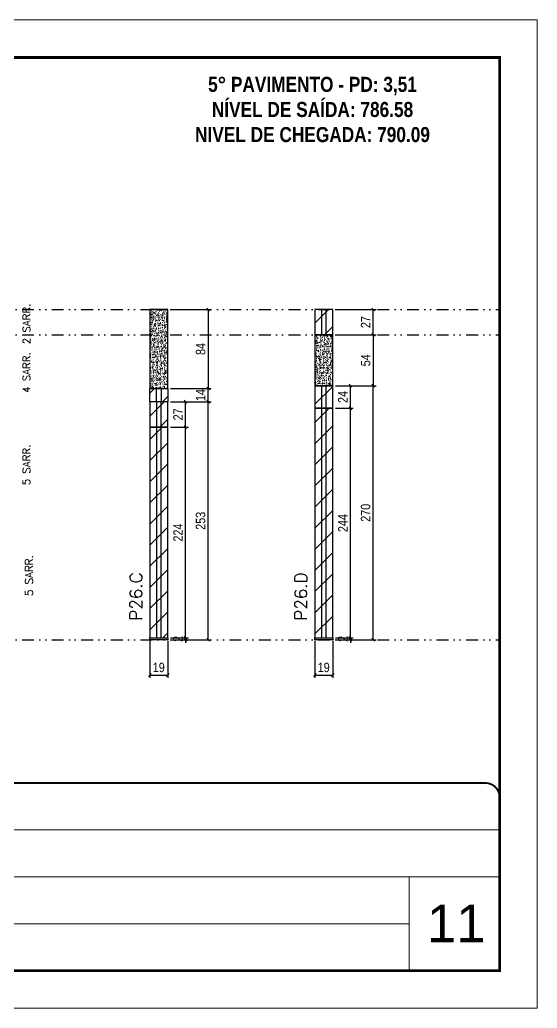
# Model space of a CAD drawing. Extents: x 28748 to 35002, y 14885 to 43501.
# Drawn here: x 32867 to 33417, y 40154 to 41204 of the extents above; entities that cross this region are included whole.
import ezdxf

# ---------------------------------------------------------------- set-up
doc = ezdxf.new("R2010")
doc.units = 0
for name, pattern in [('CONTINUO', [0]), ('DASHED', [0.75, 0.5, -0.25]), ('DIVIDE2', [0.625, 0.25, -0.125, 0, -0.125, 0, -0.125])]:
    doc.linetypes.add(name, pattern=pattern)
for name, color, linetype, lineweight in [('CARIMBO', 255, 'Continuous', 9), ('Folhas', 255, 'Continuous', 9), ('Hachura', 251, 'Continuous', 9), ('SARRAFO DE PRESSAO', 251, 'DASHED', 9), ('Texto Seção', 7, 'Continuous', 15)]:
    doc.layers.add(name, color=color, linetype=linetype, lineweight=lineweight)
for name, color, linetype in [('COTA', 241, 'Continuous'), ('NOMENCLATURA', 7, 'Continuous'), ('Nível', 160, 'Continuous'), ('Painéis', 200, 'Continuous'), ('SARR_2.2x7', 40, 'Continuous')]:
    doc.layers.add(name, color=color, linetype=linetype)
doc.styles.add('ARIAL', font='arial.ttf')
doc.styles.add('COTA TECNICA', font='techl___.ttf', dxfattribs={"height": 10})
doc.styles.add('COTA TECNICA-50', font='techl___.ttf', dxfattribs={"height": 10})
doc.styles.add('REGUA-120', font='ROMANS.shx', dxfattribs={"height": 15})
doc.styles.add('ROMANC', font='techb___.ttf', dxfattribs={"height": 2.5})
doc.styles.add('ROMANS', font='romans.shx')
doc.dimstyles.new('COTA PAINEL-50', dxfattribs={"dimtxt": 10, "dimasz": 3, "dimexe": 3, "dimexo": 3, "dimgap": 3, "dimtad": 1, "dimdec": 1, "dimzin": 12, "dimdsep": 46, "dimtxsty": 'COTA TECNICA-50', "dimblk1": 'OBLIQUE', "dimblk2": 'OBLIQUE', "dimsah": 1, "dimcen": 0.9, "dimclrd": 4, "dimclre": 4, "dimclrt": 240, "dimadec": 1, "dimazin": 3, "dimtfac": 1, "dimtdec": 1, "dimtmove": 0, "dimatfit": 3, "dimfxl": 1, "dimtolj": 1, "dimtzin": 12, "dimarcsym": 0})
doc.dimstyles.new('PAINEL', dxfattribs={"dimtxt": 10, "dimasz": 3, "dimexe": 3, "dimexo": 3, "dimgap": 3, "dimtad": 1, "dimdec": 1, "dimzin": 12, "dimdsep": 46, "dimtxsty": 'COTA TECNICA', "dimblk1": 'OBLIQUE', "dimblk2": 'OBLIQUE', "dimsah": 1, "dimcen": 0.9, "dimclrd": 4, "dimclre": 4, "dimclrt": 240, "dimadec": 1, "dimazin": 3, "dimtfac": 1, "dimtdec": 1, "dimtmove": 0, "dimatfit": 3, "dimfxl": 1, "dimtolj": 1, "dimtzin": 12, "dimarcsym": 0})
pattern_1 = [(45, (-100272.658, 8260.539), (-11.2253202, 11.2253202), [])]

# ---------------------------------------------------------------- blocks, each defined once
blk = doc.blocks.new('9999999999')
at = {"color": 30, "linetype": 'CONTINUO'}
for p, q in [((98564.6, 34379.6), (99584, 34379.6)), ((98564.6, 34329.8), (99488, 34329.8)), ((99584, 34329.8), (99488, 34329.8)), ((99488, 34329.8), (99488, 34230.2)), ((98564.6, 34280), (99488, 34280))]:
    blk.add_line(p, q, dxfattribs=at)
at = {"color": 30, "linetype": 'CONTINUO', "const_width": 2}
blk.add_lwpolyline([(99584, 34230.2), (99584, 34414.4, 0.414214), (99569, 34429.4), (98229, 34429.4, 0.414214), (98214, 34414.4), (98214, 34245.2, 0.414214), (98229, 34230.2), (99584, 34230.2)], format="xyb", dxfattribs=at)
at = {"layer": 'Folhas'}
blk.add_lwpolyline([(98139, 34190.2), (99624, 34190.2), (99624, 35240.2), (98139, 35240.2)], close=True, dxfattribs=at)
at = {"layer": 'Folhas', "color": 30, "const_width": 3}
blk.add_lwpolyline([(98214, 34230.2), (99584, 34230.2), (99584, 35200.2), (98214, 35200.2)], close=True, dxfattribs=at)
blk = doc.blocks.new('_Oblique')
at = {"color": 0, "linetype": 'ByBlock', "lineweight": -2}
blk.add_line((-0.5, -0.5), (0.5, 0.5), dxfattribs=at)
blk = doc.blocks.new('*D247')
at = {"layer": 'COTA', "color": 4, "lineweight": -2, "transparency": 16777216}
for p, q in [((33005.4, 40543.9), (33005.4, 40504.5)), ((33024.4, 40543.9), (33024.4, 40504.5)), ((33005.4, 40507.5), (33024.4, 40507.5))]:
    blk.add_line(p, q, dxfattribs=at)
at = {"layer": 'Defpoints', "color": 0, "transparency": 16777216}
for p in [(33005.4, 40546.9), (33024.4, 40546.9), (33024.4, 40507.5)]:
    blk.add_point(p, dxfattribs=at)
at = {"layer": 'COTA', "color": 4, "lineweight": -2, "transparency": 16777216, "xscale": 3, "yscale": 3, "zscale": 3, "rotation": 180}
blk.add_blockref('_Oblique', (33005.4, 40507.5), dxfattribs=at)
at = {"layer": 'COTA', "color": 4, "lineweight": -2, "transparency": 16777216, "xscale": 3, "yscale": 3, "zscale": 3}
blk.add_blockref('_Oblique', (33024.4, 40507.5), dxfattribs=at)
at = {"layer": 'COTA', "color": 240, "transparency": 16777216, "insert": (33014.9, 40515.6), "char_height": 10, "attachment_point": 5, "style": 'COTA TECNICA'}
blk.add_mtext('\\A1;19', dxfattribs=at)
blk = doc.blocks.new('*D248')
at = {"layer": 'COTA', "color": 4, "lineweight": -2, "transparency": 16777216}
for p, q in [((33027.4, 40797.9), (33070.5, 40797.9)), ((33067.5, 40544.9), (33067.5, 40797.9)), ((33027.4, 40544.9), (33070.5, 40544.9))]:
    blk.add_line(p, q, dxfattribs=at)
at = {"layer": 'Defpoints', "color": 0, "transparency": 16777216}
for p in [(33024.4, 40797.9), (33067.5, 40797.9), (33024.4, 40544.9)]:
    blk.add_point(p, dxfattribs=at)
at = {"layer": 'COTA', "color": 4, "lineweight": -2, "transparency": 16777216, "xscale": 3, "yscale": 3, "zscale": 3}
for p, rotation in [((33067.5, 40797.9), 90), ((33067.5, 40544.9), 270)]:
    blk.add_blockref('_Oblique', p, dxfattribs=dict(at, rotation=rotation))
at = {"layer": 'COTA', "color": 240, "transparency": 16777216, "insert": (33059.3, 40671.4), "char_height": 10, "attachment_point": 5, "rotation": 90, "style": 'COTA TECNICA'}
blk.add_mtext('\\A1;253', dxfattribs=at)
blk = doc.blocks.new('*D249')
at = {"layer": 'COTA', "color": 4, "lineweight": -2, "transparency": 16777216}
for p, q in [((33027.4, 40546.9), (33046.3, 40546.9)), ((33027.4, 40544.9), (33046.3, 40544.9)), ((33043.3, 40546.9), (33043.3, 40549.9)), ((33043.3, 40544.9), (33043.3, 40546.9)), ((33043.3, 40544.9), (33043.3, 40541.9))]:
    blk.add_line(p, q, dxfattribs=at)
at = {"layer": 'Defpoints', "color": 0, "transparency": 16777216}
for p in [(33024.4, 40546.9), (33024.4, 40544.9), (33043.3, 40546.9)]:
    blk.add_point(p, dxfattribs=at)
at = {"layer": 'COTA', "color": 4, "lineweight": -2, "transparency": 16777216, "xscale": 3, "yscale": 3, "zscale": 3}
for p, rotation in [((33043.3, 40546.9), 270), ((33043.3, 40544.9), 90)]:
    blk.add_blockref('_Oblique', p, dxfattribs=dict(at, rotation=rotation))
at = {"layer": 'COTA', "color": 240, "transparency": 16777216, "insert": (33035.3, 40545.9), "char_height": 10, "attachment_point": 5, "rotation": 90, "style": 'COTA TECNICA-50'}
blk.add_mtext('\\A1;2', dxfattribs=at)
blk = doc.blocks.new('*D1510')
at = {"layer": 'COTA', "color": 4, "linetype": 'ByBlock', "lineweight": -2, "transparency": 16777216}
for p, q in [((33027.4, 40895.9), (33070.5, 40895.9)), ((33067.5, 40895.9), (33067.5, 40811.9)), ((33027.4, 40811.9), (33070.5, 40811.9))]:
    blk.add_line(p, q, dxfattribs=at)
at = {"layer": 'Defpoints', "color": 0, "linetype": 'ByBlock', "transparency": 16777216}
for p in [(33024.4, 40895.9), (33024.4, 40811.9), (33067.5, 40811.9)]:
    blk.add_point(p, dxfattribs=at)
at = {"layer": 'COTA', "color": 4, "linetype": 'ByBlock', "lineweight": -2, "transparency": 16777216, "xscale": 3, "yscale": 3, "zscale": 3}
for p, rotation in [((33067.5, 40895.9), 90), ((33067.5, 40811.9), 270)]:
    blk.add_blockref('_Oblique', p, dxfattribs=dict(at, rotation=rotation))
at = {"layer": 'COTA', "color": 240, "linetype": 'ByBlock', "transparency": 16777216, "insert": (33059.4, 40853.9), "char_height": 10, "attachment_point": 5, "rotation": 90, "style": 'COTA TECNICA'}
blk.add_mtext('\\A1;84', dxfattribs=at)
blk = doc.blocks.new('*D1511')
at = {"layer": 'COTA', "color": 4, "linetype": 'ByBlock', "lineweight": -2, "transparency": 16777216}
for p, q in [((33027.4, 40770.9), (33046.3, 40770.9)), ((33043.3, 40546.9), (33043.3, 40770.9)), ((33027.4, 40546.9), (33046.3, 40546.9))]:
    blk.add_line(p, q, dxfattribs=at)
at = {"layer": 'Defpoints', "color": 0, "linetype": 'ByBlock', "transparency": 16777216}
for p in [(33024.4, 40770.9), (33043.3, 40770.9), (33024.4, 40546.9)]:
    blk.add_point(p, dxfattribs=at)
at = {"layer": 'COTA', "color": 4, "linetype": 'ByBlock', "lineweight": -2, "transparency": 16777216, "xscale": 3, "yscale": 3, "zscale": 3}
for p, rotation in [((33043.3, 40770.9), 90), ((33043.3, 40546.9), 270)]:
    blk.add_blockref('_Oblique', p, dxfattribs=dict(at, rotation=rotation))
at = {"layer": 'COTA', "color": 240, "linetype": 'ByBlock', "transparency": 16777216, "insert": (33035.3, 40658.9), "char_height": 10, "attachment_point": 5, "rotation": 90, "style": 'COTA TECNICA'}
blk.add_mtext('\\A1;224', dxfattribs=at)
blk = doc.blocks.new('*D250')
at = {"layer": 'COTA', "color": 4, "linetype": 'ByBlock', "lineweight": -2, "transparency": 16777216}
for p, q in [((33027.4, 40797.9), (33046.3, 40797.9)), ((33043.3, 40770.9), (33043.3, 40797.9)), ((33027.4, 40770.9), (33046.3, 40770.9))]:
    blk.add_line(p, q, dxfattribs=at)
at = {"layer": 'Defpoints', "color": 0, "linetype": 'ByBlock', "transparency": 16777216}
for p in [(33024.4, 40797.9), (33043.3, 40797.9), (33024.4, 40770.9)]:
    blk.add_point(p, dxfattribs=at)
at = {"layer": 'COTA', "color": 4, "linetype": 'ByBlock', "lineweight": -2, "transparency": 16777216, "xscale": 3, "yscale": 3, "zscale": 3}
for p, rotation in [((33043.3, 40797.9), 90), ((33043.3, 40770.9), 270)]:
    blk.add_blockref('_Oblique', p, dxfattribs=dict(at, rotation=rotation))
at = {"layer": 'COTA', "color": 240, "linetype": 'ByBlock', "transparency": 16777216, "insert": (33035.3, 40784.4), "char_height": 10, "attachment_point": 5, "rotation": 90, "style": 'COTA TECNICA'}
blk.add_mtext('\\A1;27', dxfattribs=at)
blk = doc.blocks.new('*D251')
at = {"layer": 'COTA', "color": 4, "lineweight": -2, "transparency": 16777216}
for p, q in [((33180.6, 40543.9), (33180.6, 40504.5)), ((33199.6, 40543.9), (33199.6, 40504.5)), ((33180.6, 40507.5), (33199.6, 40507.5))]:
    blk.add_line(p, q, dxfattribs=at)
at = {"layer": 'Defpoints', "color": 0, "transparency": 16777216}
for p in [(33180.6, 40546.9), (33199.6, 40546.9), (33199.6, 40507.5)]:
    blk.add_point(p, dxfattribs=at)
at = {"layer": 'COTA', "color": 4, "lineweight": -2, "transparency": 16777216, "xscale": 3, "yscale": 3, "zscale": 3, "rotation": 180}
blk.add_blockref('_Oblique', (33180.6, 40507.5), dxfattribs=at)
at = {"layer": 'COTA', "color": 4, "lineweight": -2, "transparency": 16777216, "xscale": 3, "yscale": 3, "zscale": 3}
blk.add_blockref('_Oblique', (33199.6, 40507.5), dxfattribs=at)
at = {"layer": 'COTA', "color": 240, "transparency": 16777216, "insert": (33190.1, 40515.6), "char_height": 10, "attachment_point": 5, "style": 'COTA TECNICA'}
blk.add_mtext('\\A1;19', dxfattribs=at)
blk = doc.blocks.new('*D252')
at = {"layer": 'COTA', "color": 4, "lineweight": -2, "transparency": 16777216}
for p, q in [((33202.6, 40814.9), (33245.7, 40814.9)), ((33242.7, 40544.9), (33242.7, 40814.9)), ((33202.6, 40544.9), (33245.7, 40544.9))]:
    blk.add_line(p, q, dxfattribs=at)
at = {"layer": 'Defpoints', "color": 0, "transparency": 16777216}
for p in [(33199.6, 40814.9), (33242.7, 40814.9), (33199.6, 40544.9)]:
    blk.add_point(p, dxfattribs=at)
at = {"layer": 'COTA', "color": 4, "lineweight": -2, "transparency": 16777216, "xscale": 3, "yscale": 3, "zscale": 3}
for p, rotation in [((33242.7, 40814.9), 90), ((33242.7, 40544.9), 270)]:
    blk.add_blockref('_Oblique', p, dxfattribs=dict(at, rotation=rotation))
at = {"layer": 'COTA', "color": 240, "transparency": 16777216, "insert": (33234.6, 40679.9), "char_height": 10, "attachment_point": 5, "rotation": 90, "style": 'COTA TECNICA'}
blk.add_mtext('\\A1;270', dxfattribs=at)
blk = doc.blocks.new('*D253')
at = {"layer": 'COTA', "color": 4, "lineweight": -2, "transparency": 16777216}
for p, q in [((33202.6, 40546.9), (33221.5, 40546.9)), ((33202.6, 40544.9), (33221.5, 40544.9)), ((33218.5, 40546.9), (33218.5, 40549.9)), ((33218.5, 40544.9), (33218.5, 40546.9)), ((33218.5, 40544.9), (33218.5, 40541.9))]:
    blk.add_line(p, q, dxfattribs=at)
at = {"layer": 'Defpoints', "color": 0, "transparency": 16777216}
for p in [(33199.6, 40546.9), (33199.6, 40544.9), (33218.5, 40546.9)]:
    blk.add_point(p, dxfattribs=at)
at = {"layer": 'COTA', "color": 4, "lineweight": -2, "transparency": 16777216, "xscale": 3, "yscale": 3, "zscale": 3}
for p, rotation in [((33218.5, 40546.9), 270), ((33218.5, 40544.9), 90)]:
    blk.add_blockref('_Oblique', p, dxfattribs=dict(at, rotation=rotation))
at = {"layer": 'COTA', "color": 240, "transparency": 16777216, "insert": (33210.5, 40545.9), "char_height": 10, "attachment_point": 5, "rotation": 90, "style": 'COTA TECNICA-50'}
blk.add_mtext('\\A1;2', dxfattribs=at)
blk = doc.blocks.new('*D1512')
at = {"layer": 'COTA', "color": 4, "linetype": 'ByBlock', "lineweight": -2, "transparency": 16777216}
for p, q in [((33202.6, 40868.9), (33245.7, 40868.9)), ((33242.7, 40868.9), (33242.7, 40814.9)), ((33202.6, 40814.9), (33245.7, 40814.9))]:
    blk.add_line(p, q, dxfattribs=at)
at = {"layer": 'Defpoints', "color": 0, "linetype": 'ByBlock', "transparency": 16777216}
for p in [(33199.6, 40868.9), (33199.6, 40814.9), (33242.7, 40814.9)]:
    blk.add_point(p, dxfattribs=at)
at = {"layer": 'COTA', "color": 4, "linetype": 'ByBlock', "lineweight": -2, "transparency": 16777216, "xscale": 3, "yscale": 3, "zscale": 3}
for p, rotation in [((33242.7, 40868.9), 90), ((33242.7, 40814.9), 270)]:
    blk.add_blockref('_Oblique', p, dxfattribs=dict(at, rotation=rotation))
at = {"layer": 'COTA', "color": 240, "linetype": 'ByBlock', "transparency": 16777216, "insert": (33234.6, 40841.9), "char_height": 10, "attachment_point": 5, "rotation": 90, "style": 'COTA TECNICA'}
blk.add_mtext('\\A1;54', dxfattribs=at)
blk = doc.blocks.new('*D1513')
at = {"layer": 'COTA', "color": 4, "linetype": 'ByBlock', "lineweight": -2, "transparency": 16777216}
for p, q in [((33202.6, 40790.9), (33221.5, 40790.9)), ((33218.5, 40546.9), (33218.5, 40790.9)), ((33202.6, 40546.9), (33221.5, 40546.9))]:
    blk.add_line(p, q, dxfattribs=at)
at = {"layer": 'Defpoints', "color": 0, "linetype": 'ByBlock', "transparency": 16777216}
for p in [(33199.6, 40790.9), (33218.5, 40790.9), (33199.6, 40546.9)]:
    blk.add_point(p, dxfattribs=at)
at = {"layer": 'COTA', "color": 4, "linetype": 'ByBlock', "lineweight": -2, "transparency": 16777216, "xscale": 3, "yscale": 3, "zscale": 3}
for p, rotation in [((33218.5, 40790.9), 90), ((33218.5, 40546.9), 270)]:
    blk.add_blockref('_Oblique', p, dxfattribs=dict(at, rotation=rotation))
at = {"layer": 'COTA', "color": 240, "linetype": 'ByBlock', "transparency": 16777216, "insert": (33210.4, 40668.9), "char_height": 10, "attachment_point": 5, "rotation": 90, "style": 'COTA TECNICA'}
blk.add_mtext('\\A1;244', dxfattribs=at)
blk = doc.blocks.new('*D254')
at = {"layer": 'COTA', "color": 4, "linetype": 'ByBlock', "lineweight": -2, "transparency": 16777216}
for p, q in [((33202.6, 40814.9), (33221.5, 40814.9)), ((33218.5, 40790.9), (33218.5, 40814.9)), ((33202.6, 40790.9), (33221.5, 40790.9))]:
    blk.add_line(p, q, dxfattribs=at)
at = {"layer": 'Defpoints', "color": 0, "linetype": 'ByBlock', "transparency": 16777216}
for p in [(33199.6, 40814.9), (33218.5, 40814.9), (33199.6, 40790.9)]:
    blk.add_point(p, dxfattribs=at)
at = {"layer": 'COTA', "color": 4, "linetype": 'ByBlock', "lineweight": -2, "transparency": 16777216, "xscale": 3, "yscale": 3, "zscale": 3}
for p, rotation in [((33218.5, 40814.9), 90), ((33218.5, 40790.9), 270)]:
    blk.add_blockref('_Oblique', p, dxfattribs=dict(at, rotation=rotation))
at = {"layer": 'COTA', "color": 240, "linetype": 'ByBlock', "transparency": 16777216, "insert": (33210.4, 40802.9), "char_height": 10, "attachment_point": 5, "rotation": 90, "style": 'COTA TECNICA'}
blk.add_mtext('\\A1;24', dxfattribs=at)
blk = doc.blocks.new('*D2165')
at = {"layer": 'COTA', "color": 4, "lineweight": -2, "transparency": 16777216}
for p, q in [((33027.4, 40811.9), (33070.5, 40811.9)), ((33067.5, 40797.9), (33067.5, 40811.9)), ((33027.4, 40797.9), (33070.5, 40797.9))]:
    blk.add_line(p, q, dxfattribs=at)
at = {"layer": 'Defpoints', "color": 0, "transparency": 16777216}
for p in [(33024.4, 40811.9), (33067.5, 40811.9), (33024.4, 40797.9)]:
    blk.add_point(p, dxfattribs=at)
at = {"layer": 'COTA', "color": 4, "lineweight": -2, "transparency": 16777216, "xscale": 3, "yscale": 3, "zscale": 3}
for p, rotation in [((33067.5, 40811.9), 90), ((33067.5, 40797.9), 270)]:
    blk.add_blockref('_Oblique', p, dxfattribs=dict(at, rotation=rotation))
at = {"layer": 'COTA', "color": 240, "transparency": 16777216, "insert": (33059.4, 40804.9), "char_height": 10, "attachment_point": 5, "rotation": 90, "style": 'COTA TECNICA-50'}
blk.add_mtext('\\A1;14', dxfattribs=at)
blk = doc.blocks.new('*D2386')
at = {"layer": 'COTA', "color": 4, "lineweight": -2, "transparency": 16777216}
for p, q in [((33202.6, 40895.9), (33245.7, 40895.9)), ((33242.7, 40868.9), (33242.7, 40895.9)), ((33202.6, 40868.9), (33245.7, 40868.9))]:
    blk.add_line(p, q, dxfattribs=at)
at = {"layer": 'Defpoints', "color": 0, "transparency": 16777216}
for p in [(33199.6, 40895.9), (33242.7, 40895.9), (33199.6, 40868.9)]:
    blk.add_point(p, dxfattribs=at)
at = {"layer": 'COTA', "color": 4, "lineweight": -2, "transparency": 16777216, "xscale": 3, "yscale": 3, "zscale": 3}
for p, rotation in [((33242.7, 40895.9), 90), ((33242.7, 40868.9), 270)]:
    blk.add_blockref('_Oblique', p, dxfattribs=dict(at, rotation=rotation))
at = {"layer": 'COTA', "color": 240, "transparency": 16777216, "insert": (33234.6, 40882.4), "char_height": 10, "attachment_point": 5, "rotation": 90, "style": 'COTA TECNICA'}
blk.add_mtext('\\A1;27', dxfattribs=at)

msp = doc.modelspace()

# ---------------------------------------------------------------- hatches: boundary and pattern name
at = {"layer": 'COTA', "linetype": 'ByBlock'}
h = msp.add_hatch(dxfattribs=at)
h.set_pattern_fill('AR-CONC', color=256, scale=0.03)
h.set_pattern_definition([(50, (-98721.6657, 11689.4645), (5.46554007, -0.47817257), [0.5715, -6.2865]), (355, (-98721.6657, 11689.4645), (-1.05730264, 5.73170536), [0.4572, -5.02921753]), (100.4514447, (-98721.21, 11689.4247), (4.40823741, 5.25353256), [0.48570026, -5.34270734]), (46.1842, (-98721.666, 11690.9885), (8.13237123, -1.26126984), [0.85725, -9.42975]), (96.6355576, (-98720.988, 11690.8834), (7.122124, 7.42278374), [0.7285507, -8.01406824]), (351.184151, (-98721.666, 11690.9885), (7.122124, 7.42278374), [0.685799, -7.54379196]), (21, (-98720.9037, 11690.6075), (4.54843174, -3.06795595), [0.5715, -6.2865]), (326, (-98720.9037, 11690.6075), (1.85406085, 5.52563898), [0.4572, -5.0292]), (71.451445, (-98720.5247, 11690.352), (6.40249258, 2.45768307), [0.48570026, -5.34269813]), (37.5, (-98721.6657, 11689.4645), (0.092658098, 2.536651166), [0, -4.96824, 0, -5.1054, 0, -5.04825]), (7.5, (-98721.6657, 11689.4645), (2.004589875, 3.005417245), [0, -2.91084, 0, -4.85394, 0, -1.92405]), (327.5, (-98723.365, 11689.4645), (4.067717855, -0.17186232), [0, -1.905, 0, -5.9436, 0, -7.8867]), (317.5, (-98724.127, 11689.4645), (4.44387544, 0.76279473), [0, -2.4765, 0, -3.94716, 0, -5.6007])])
h.paths.add_polyline_path([(33005.44, 40811.88), (33024.44, 40811.88), (33024.44, 40895.88), (33005.44, 40895.88)])
h = msp.add_hatch(dxfattribs=at)
h.set_pattern_fill('AR-CONC', color=256, scale=0.03)
h.set_pattern_definition([(50, (-98569.493, 11663.4645), (5.46554007, -0.47817257), [0.5715, -6.2865]), (355, (-98569.493, 11663.4645), (-1.05730264, 5.73170536), [0.4572, -5.02921753]), (100.4514447, (-98569.0376, 11663.4247), (4.40823741, 5.25353256), [0.48570026, -5.34270734]), (46.1842, (-98569.493, 11664.9885), (8.13237123, -1.26126984), [0.85725, -9.42975]), (96.6355576, (-98568.815, 11664.8834), (7.122124, 7.42278374), [0.7285507, -8.01406824]), (351.184151, (-98569.493, 11664.9885), (7.122124, 7.42278374), [0.685799, -7.54379196]), (21, (-98568.731, 11664.6075), (4.54843174, -3.06795595), [0.5715, -6.2865]), (326, (-98568.731, 11664.6075), (1.85406085, 5.52563898), [0.4572, -5.0292]), (71.451445, (-98568.352, 11664.352), (6.40249258, 2.45768307), [0.48570026, -5.34269813]), (37.5, (-98569.493, 11663.4645), (0.092658098, 2.536651166), [0, -4.96824, 0, -5.1054, 0, -5.04825]), (7.5, (-98569.493, 11663.4645), (2.004589875, 3.005417245), [0, -2.91084, 0, -4.85394, 0, -1.92405]), (327.5, (-98571.1923, 11663.4645), (4.067717855, -0.17186232), [0, -1.905, 0, -5.9436, 0, -7.8867]), (317.5, (-98571.9543, 11663.4645), (4.44387544, 0.76279473), [0, -2.4765, 0, -3.94716, 0, -5.6007])])
h.paths.add_polyline_path([(33180.61, 40814.88), (33199.61, 40814.88), (33199.61, 40868.88), (33180.61, 40868.88)])
at = {"layer": 'Hachura'}
h = msp.add_hatch(dxfattribs=at)
h.set_pattern_fill('ANSI31', color=256, scale=5)
h.paths.add_polyline_path([(33199.61, 40895.88), (33180.61, 40895.88), (33180.61, 40868.88), (33199.61, 40868.88)])
at = {"layer": 'Hachura', "linetype": 'ByBlock'}
h = msp.add_hatch(dxfattribs=at)
h.set_pattern_fill('ANSI31', color=256, scale=5)
h.set_pattern_definition([(45, (-100272.658, 8257.539), (-11.2253202, 11.2253202), [])])
h.paths.add_polyline_path([(33199.61, 40814.88), (33180.61, 40814.88), (33180.61, 40790.88), (33199.61, 40790.88)])
h = msp.add_hatch(dxfattribs=at)
h.set_pattern_fill('ANSI31', color=256, scale=5)
h.set_pattern_definition([(45, (25799.309, 30974.01), (-11.22532, 11.22532), [])])
h.paths.add_polyline_path([(33024.44, 40811.88), (33005.44, 40811.88), (33005.44, 40797.88), (33024.44, 40797.88)])
h = msp.add_hatch(dxfattribs=at)
h.set_pattern_fill('ANSI31', color=256, scale=5)
h.set_pattern_definition([(45, (-100272.658, 8240.539), (-11.2253202, 11.2253202), [])])
h.paths.add_polyline_path([(33024.44, 40797.88), (33005.44, 40797.88), (33005.44, 40770.88), (33024.44, 40770.88)])
h = msp.add_hatch(dxfattribs=at)
h.set_pattern_fill('ANSI31', color=256, scale=5)
h.set_pattern_definition(pattern_1)
h.paths.add_polyline_path([(33199.61, 40790.88), (33180.61, 40790.88), (33180.61, 40546.88), (33199.61, 40546.88)])
h = msp.add_hatch(dxfattribs=at)
h.set_pattern_fill('ANSI31', color=256, scale=5)
h.set_pattern_definition(pattern_1)
h.paths.add_polyline_path([(33005.44, 40546.88), (33024.44, 40546.88), (33024.44, 40770.88), (33005.44, 40770.88)])

# ---------------------------------------------------------------- linework, layer by layer
at = {"layer": 'COTA', "linetype": 'ByBlock'}
for points in [[(33005.44, 40811.88), (33024.44, 40811.88), (33024.44, 40895.88), (33005.44, 40895.88)], [(33180.61, 40814.88), (33199.61, 40814.88), (33199.61, 40868.88), (33180.61, 40868.88)]]:
    msp.add_lwpolyline(points, close=True, dxfattribs=at)
at = {"layer": 'Nível', "color": 4, "linetype": 'DIVIDE2', "ltscale": 50}
for p, q in [((32366.5, 40895.88), (33376.84, 40895.88)), ((32366.5, 40868.88), (33376.84, 40868.88)), ((32366.5, 40544.88), (33376.84, 40544.88))]:
    msp.add_line(p, q, dxfattribs=at)
at = {"layer": 'Painéis'}
for p, q in [((33199.61, 40895.88), (33180.61, 40895.88)), ((33180.61, 40895.88), (33180.61, 40868.88)), ((33199.61, 40868.88), (33199.61, 40895.88)), ((33180.61, 40868.88), (33199.61, 40868.88)), ((33199.61, 40814.88), (33180.61, 40814.88)), ((33180.61, 40814.88), (33180.61, 40790.88)), ((33199.61, 40790.88), (33199.61, 40814.88)), ((33005.44, 40811.88), (33024.44, 40811.88)), ((33005.44, 40797.88), (33005.44, 40811.88)), ((33024.44, 40811.88), (33024.44, 40797.88)), ((33024.44, 40797.88), (33005.44, 40797.88)), ((33005.44, 40797.88), (33005.44, 40770.88)), ((33024.44, 40797.88), (33005.44, 40797.88)), ((33024.44, 40770.88), (33024.44, 40797.88)), ((33199.61, 40790.88), (33180.61, 40790.88)), ((33180.61, 40790.88), (33180.61, 40546.88)), ((33180.61, 40790.88), (33199.61, 40790.88)), ((33199.61, 40546.88), (33199.61, 40790.88)), ((33024.44, 40770.88), (33005.44, 40770.88)), ((33005.44, 40770.88), (33005.44, 40546.88)), ((33005.44, 40770.88), (33024.44, 40770.88)), ((33024.44, 40546.88), (33024.44, 40770.88)), ((33005.44, 40546.88), (33024.44, 40546.88)), ((33180.61, 40546.88), (33199.61, 40546.88))]:
    msp.add_line(p, q, dxfattribs=at)
for points in [[(33005.44, 40546.88), (33024.44, 40546.88), (33024.44, 40544.88), (33005.44, 40544.88)], [(33180.61, 40546.88), (33199.61, 40546.88), (33199.61, 40544.88), (33180.61, 40544.88)]]:
    msp.add_lwpolyline(points, close=True, dxfattribs=at)
at = {"layer": 'SARR_2.2x7'}
for p, q in [((33187.61, 40895.88), (33187.61, 40868.88)), ((33192.61, 40868.88), (33192.61, 40895.88)), ((33187.61, 40814.88), (33187.61, 40546.88)), ((33192.61, 40546.88), (33192.61, 40814.88)), ((33012.44, 40797.88), (33012.44, 40811.88)), ((33017.44, 40811.88), (33017.44, 40797.88)), ((33012.44, 40797.88), (33012.44, 40546.88)), ((33017.44, 40546.88), (33017.44, 40797.88))]:
    msp.add_line(p, q, dxfattribs=at)

# ---------------------------------------------------------------- block references
at = {"layer": 'SARRAFO DE PRESSAO', "color": 6, "linetype": 'ByBlock'}
msp.add_blockref('9999999999', (-66207.14, 5963.39), dxfattribs=at)

# ---------------------------------------------------------------- texts
at = {"layer": 'CARIMBO', "style": 'ARIAL'}
msp.add_text('11', height=40, dxfattribs=at).set_placement((33299.7, 40223.74))
at = {"layer": 'NOMENCLATURA', "color": 2, "insert": (33178.17, 41169.65), "char_height": 16, "attachment_point": 2, "style": 'ROMANC'}
msp.add_mtext_dynamic_manual_height_columns('\\P5° PAVIMENTO - PD: 3,51\\PNÍVEL DE SAÍDA: 786.58\\PNIVEL DE CHEGADA: 790.09', width=300.2766, gutter_width=1, heights=[0], dxfattribs=at)
at = {"layer": 'Texto Seção', "linetype": 'Continuous', "style": 'ROMANS'}
for s, p in [('2 SARR.', (32878.36, 40858.91)), ('4 SARR.', (32878.36, 40807.23)), ('5 SARR.', (32878.36, 40709.1)), ('5 SARR.', (32881.07, 40591.5))]:
    msp.add_text(s, height=8, rotation=90, dxfattribs=at).set_placement(p)
at = {"layer": 'Texto Seção', "char_height": 13, "width": 285.3299, "attachment_point": 7, "rotation": 90, "style": 'REGUA-120'}
for s, insert in [('P26.C', (32997.11, 40565.34)), ('P26.D', (33172.28, 40565.34))]:
    msp.add_mtext(s, dxfattribs=dict(at, insert=insert))

# ---------------------------------------------------------------- dimensions: what is measured, and where the dimension line sits
at = {"layer": 'COTA', "linetype": 'ByBlock'}
for base, p1, p2, picture, middle in [((33067.52, 40811.88), (33024.44, 40895.88), (33024.44, 40811.88), '*D1510', (33059.42, 40853.88)), ((33242.69, 40814.88), (33199.61, 40868.88), (33199.61, 40814.88), '*D1512', (33234.58, 40841.88)), ((33218.52, 40790.88), (33199.61, 40546.88), (33199.61, 40790.88), '*D1513', (33210.44, 40668.88)), ((33043.34, 40770.88), (33024.44, 40546.88), (33024.44, 40770.88), '*D1511', (33035.27, 40658.88))]:
    dim = msp.add_linear_dim(base=base, p1=p1, p2=p2, angle=90, dimstyle='PAINEL', dxfattribs=at)
    dim.commit()
    dim.dimension.update_dxf_attribs({"geometry": picture, "text_midpoint": middle})
at = {"layer": 'COTA'}
dim = msp.add_linear_dim(base=(33242.69, 40895.88), p1=(33199.61, 40868.88), p2=(33199.61, 40895.88), angle=90, dimstyle='PAINEL', dxfattribs=at)
dim.commit()
dim.dimension.update_dxf_attribs({"geometry": '*D2386', "text_midpoint": (33234.62, 40882.38)})
for base, p1, p2, picture, middle in [((33242.69, 40814.88), (33199.61, 40544.88), (33199.61, 40814.88), '*D252', (33234.59, 40679.88)), ((33067.52, 40797.88), (33024.44, 40544.88), (33024.44, 40797.88), '*D248', (33059.3, 40671.38))]:
    dim = msp.add_linear_dim(base=base, p1=p1, p2=p2, angle=90, dimstyle='PAINEL', override={"dimarcsym": 2}, dxfattribs=at)
    dim.commit()
    dim.dimension.update_dxf_attribs({"geometry": picture, "text_midpoint": middle})
at = {"layer": 'COTA', "linetype": 'ByBlock'}
for base, p1, p2, picture, middle in [((33218.52, 40814.88), (33199.61, 40790.88), (33199.61, 40814.88), '*D254', (33210.44, 40802.88)), ((33043.34, 40797.88), (33024.44, 40770.88), (33024.44, 40797.88), '*D250', (33035.27, 40784.38))]:
    dim = msp.add_linear_dim(base=base, p1=p1, p2=p2, angle=90, dimstyle='PAINEL', override={"dimtmove": 1}, dxfattribs=at)
    dim.commit()
    dim.dimension.update_dxf_attribs({"geometry": picture, "text_midpoint": middle})
at = {"layer": 'COTA'}
for base, p1, p2, picture, middle in [((33067.52, 40811.88), (33024.44, 40797.88), (33024.44, 40811.88), '*D2165', (33067.52, 40804.88)), ((33043.34, 40546.88), (33024.44, 40544.88), (33024.44, 40546.88), '*D249', (33043.34, 40545.88)), ((33218.52, 40546.88), (33199.61, 40544.88), (33199.61, 40546.88), '*D253', (33218.52, 40545.88))]:
    dim = msp.add_linear_dim(base=base, p1=p1, p2=p2, angle=90, dimstyle='COTA PAINEL-50', dxfattribs=at)
    dim.commit()
    dim.dimension.update_dxf_attribs({"geometry": picture, "text_midpoint": middle, "dimtype": 160})
for base, p1, p2, picture, middle in [((33024.44, 40507.53), (33005.44, 40546.88), (33024.44, 40546.88), '*D247', (33014.94, 40515.62)), ((33199.61, 40507.53), (33180.61, 40546.88), (33199.61, 40546.88), '*D251', (33190.11, 40515.62))]:
    dim = msp.add_linear_dim(base=base, p1=p1, p2=p2, dimstyle='PAINEL', override={"dimarcsym": 2}, dxfattribs=at)
    dim.commit()
    dim.dimension.update_dxf_attribs({"geometry": picture, "text_midpoint": middle})

doc.saveas('drawing.dxf')
